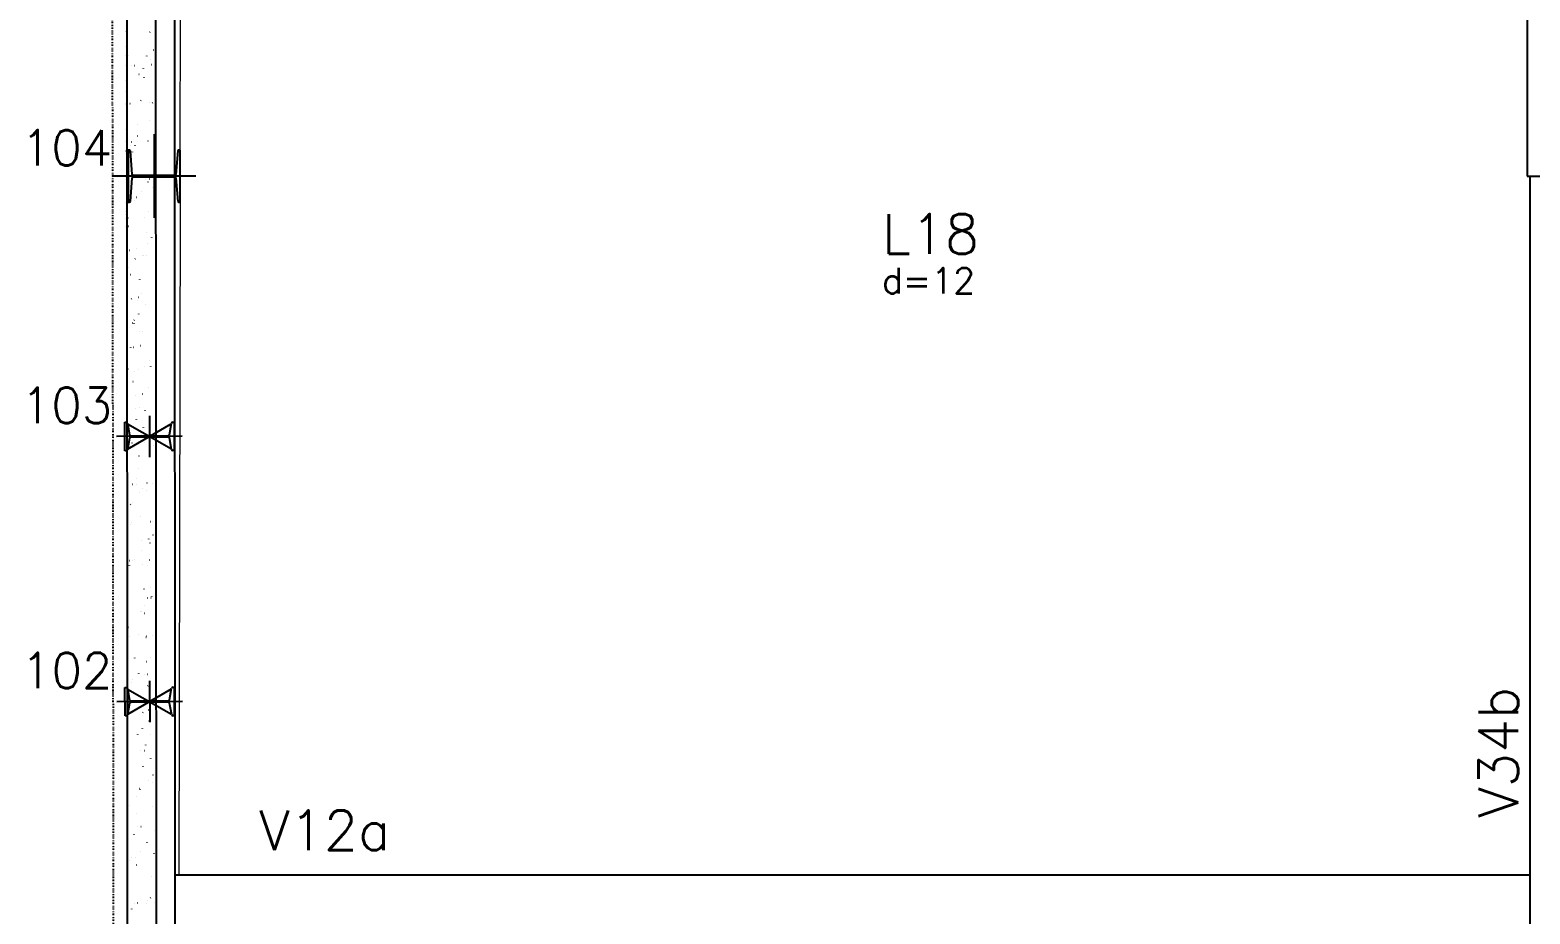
# Model space of a CAD drawing. Extents: x -40810 to 33675, y -2018 to 21213.
# Drawn here: x -11180 to -10389, y 11202 to 11669 of the extents above; entities that cross this region are included whole.
import ezdxf

# ---------------------------------------------------------------- set-up
doc = ezdxf.new("R2010")
doc.units = 0
doc.linetypes.add('ESTILO_TQS_0003', pattern=[1.5, 0.5, -0.4, 0.1, -0.5])
doc.layers.get('0').update_dxf_attribs({"color": 1, "lineweight": 9})
for name, color, linetype in [('1', 5, 'Continuous'), ('10', 7, 'Continuous'), ('13', 7, 'Continuous'), ('19', 5, 'Continuous'), ('24', 5, 'ESTILO_TQS_0003'), ('3', 2, 'Continuous'), ('49', 20, 'Continuous'), ('51', 6, 'Continuous'), ('52', 21, 'Continuous'), ('8', 5, 'Continuous')]:
    doc.layers.add(name, color=color, linetype=linetype)
doc.styles.get("Standard").update_dxf_attribs({"font": 'romans.shx', "width": 0.8})

# ---------------------------------------------------------------- blocks, each defined once
blk = doc.blocks.new('_H9EFD498501-010')
for p, q in [((189.286906, 3156.401925), (189.286906, 3156.401925)), ((189.286906, 3156.401925), (189.286906, 3156.401925)), ((189.286906, 3156.401925), (189.286906, 3156.401925)), ((189.287157, 3156.24727), (189.287157, 3156.24727)), ((189.287157, 3156.24727), (189.287157, 3156.24727)), ((189.914252, 3153.290554), (189.924041, 3153.364912)), ((202.13106, 3156.047022), (202.140849, 3156.121381)), ((189.299536, 3148.621326), (189.299536, 3148.621326)), ((189.307823, 3143.516004), (189.307823, 3143.516004)), ((190.71208, 3143.827321), (190.785302, 3143.843554)), ((200.466851, 3143.4061), (200.47664, 3143.480459)), ((203.892076, 3146.749255), (203.952667, 3146.762688)), ((189.316335, 3138.272483), (189.316335, 3138.272483)), ((189.316335, 3138.272483), (189.316335, 3138.272483)), ((189.316335, 3138.272483), (189.316335, 3138.272483)), ((192.114615, 3138.394658), (192.189543, 3138.39793)), ((193.98783, 3138.476445), (194.062759, 3138.479716)), ((198.692711, 3136.879137), (198.738368, 3136.938638)), ((202.436594, 3141.75826), (202.482251, 3141.817761)), ((202.829407, 3138.862476), (202.904336, 3138.865748)), ((189.32874, 3130.630084), (189.32874, 3130.630084)), ((189.32874, 3130.630084), (189.32874, 3130.630084)), ((189.32874, 3130.630084), (189.32874, 3130.630084)), ((196.295713, 3133.755308), (196.34137, 3133.81481)), ((198.978852, 3132.103629), (198.988641, 3132.177987)), ((189.338385, 3124.688342), (189.338385, 3124.688342)), ((190.040689, 3125.603602), (190.086346, 3125.663104)), ((197.388064, 3120.020395), (197.397853, 3120.094753)), ((189.348966, 3118.169773), (189.348966, 3118.169773)), ((189.348966, 3118.169773), (189.348966, 3118.169773)), ((189.349657, 3117.744163), (189.349657, 3117.744163)), ((191.541591, 3118.265505), (191.616519, 3118.268776)), ((191.789964, 3118.285166), (191.863187, 3118.301399)), ((201.656954, 3118.707151), (201.731883, 3118.710423)), ((203.530169, 3118.788938), (203.605098, 3118.792209)), ((189.370574, 3104.858243), (189.370574, 3104.858243)), ((189.370574, 3104.858243), (189.370574, 3104.858243)), ((189.370574, 3104.858243), (189.370574, 3104.858243)), ((195.723855, 3107.379473), (195.733645, 3107.453831)), ((201.876744, 3109.40296), (201.922401, 3109.462462)), ((189.381598, 3098.067063), (189.381598, 3098.067063)), ((189.381598, 3098.067063), (189.381598, 3098.067063)), ((189.381598, 3098.067063), (189.381598, 3098.067063)), ((190.369138, 3098.11018), (190.444066, 3098.113451)), ((191.877838, 3096.372131), (191.923495, 3096.431633)), ((192.242353, 3098.191966), (192.317282, 3098.195238)), ((194.235856, 3096.077001), (194.245646, 3096.15136)), ((195.621721, 3101.251255), (195.667378, 3101.310756)), ((201.08393, 3098.577998), (201.158859, 3098.581269)), ((189.389613, 3093.129413), (189.389613, 3093.129413)), ((189.389613, 3093.129413), (189.389613, 3093.129413)), ((189.391491, 3091.972322), (189.391491, 3091.972322)), ((189.48084, 3093.248303), (189.526497, 3093.307804)), ((192.867848, 3092.743012), (192.941071, 3092.759245)), ((192.645068, 3083.993767), (192.654858, 3084.068125)), ((189.412408, 3079.086402), (189.412408, 3079.086402)), ((189.412408, 3079.086402), (189.412408, 3079.086402)), ((189.414229, 3077.964353), (189.414229, 3077.964353)), ((189.414229, 3077.964353), (189.414229, 3077.964353)), ((189.562625, 3079.119704), (189.635847, 3079.135937)), ((189.796114, 3077.981026), (189.871042, 3077.984298)), ((197.458869, 3072.019784), (197.504526, 3072.079285)), ((199.911477, 3078.422673), (199.986406, 3078.425944)), ((201.202752, 3076.898907), (201.248409, 3076.958408)), ((201.784692, 3078.504459), (201.859621, 3078.507731)), ((203.197667, 3074.109314), (203.207457, 3074.183672)), ((189.433324, 3066.200481), (189.433324, 3066.200481)), ((189.433324, 3066.200481), (189.433324, 3066.200481)), ((189.433324, 3066.200481), (189.433324, 3066.200481)), ((190.284623, 3066.389209), (190.357845, 3066.405442)), ((190.98086, 3071.352845), (190.990649, 3071.427203)), ((193.945733, 3067.200858), (194.018955, 3067.217091)), ((195.061871, 3068.895955), (195.107528, 3068.955456)), ((189.44084, 3061.570485), (189.44084, 3061.570485)), ((189.44084, 3061.570485), (189.44084, 3061.570485)), ((189.443911, 3059.678562), (189.443911, 3059.678562)), ((189.443911, 3059.678562), (189.443911, 3059.678562)), ((189.443911, 3059.678562), (189.443911, 3059.678562)), ((189.44686, 3057.861643), (189.44686, 3057.861643)), ((189.492861, 3060.050374), (189.50265, 3060.124732)), ((190.496876, 3057.907488), (190.571805, 3057.910759)), ((199.338453, 3058.293519), (199.413382, 3058.296791)), ((201.533458, 3061.468392), (201.543248, 3061.54275)), ((189.454241, 3053.314561), (189.454241, 3053.314561)), ((189.454241, 3053.314561), (189.454241, 3053.314561)), ((190.640509, 3053.57755), (190.713731, 3053.593783)), ((200.04546, 3050.16592), (200.055249, 3050.240279)), ((189.475158, 3040.42864), (189.475158, 3040.42864)), ((189.475158, 3040.42864), (189.475158, 3040.42864)), ((189.475158, 3040.42864), (189.475158, 3040.42864)), ((191.362507, 3040.847055), (191.435729, 3040.863288)), ((195.023617, 3041.658704), (195.096839, 3041.674937)), ((200.642902, 3044.543607), (200.688559, 3044.603108)), ((203.0399, 3047.667436), (203.085558, 3047.726937)), ((189.479492, 3037.758933), (189.479492, 3037.758933)), ((189.479492, 3037.758933), (189.479492, 3037.758933)), ((189.479492, 3037.758933), (189.479492, 3037.758933)), ((194.387879, 3036.391901), (194.433536, 3036.451403)), ((198.166, 3038.138194), (198.240929, 3038.141466)), ((198.454672, 3038.082686), (198.464461, 3038.157044)), ((200.039215, 3038.219981), (200.114144, 3038.223252)), ((189.492068, 3030.011556), (189.492068, 3030.011556)), ((189.492068, 3030.011556), (189.492068, 3030.011556)), ((189.492068, 3030.011556), (189.492068, 3030.011556)), ((189.496075, 3027.54272), (189.496075, 3027.54272)), ((189.496075, 3027.54272), (189.496075, 3027.54272)), ((190.643996, 3031.512778), (190.689653, 3031.57228)), ((191.718393, 3028.035396), (191.791616, 3028.051629)), ((196.790463, 3025.441764), (196.800252, 3025.516122)), ((189.512123, 3017.656223), (189.512123, 3017.656223)), ((189.512123, 3017.656223), (189.512123, 3017.656223)), ((197.592976, 3018.009041), (197.667904, 3018.012312)), ((189.516992, 3014.656799), (189.516992, 3014.656799)), ((189.516992, 3014.656799), (189.516992, 3014.656799)), ((189.516992, 3014.656799), (189.516992, 3014.656799)), ((192.440391, 3015.304901), (192.513613, 3015.321134)), ((195.302464, 3014.139292), (195.312254, 3014.213651)), ((196.101501, 3016.116549), (196.174723, 3016.132782)), ((199.96891, 3012.039553), (200.014567, 3012.099055)), ((189.537909, 3001.770878), (189.537909, 3001.770878)), ((189.537909, 3001.770878), (189.537909, 3001.770878)), ((192.796277, 3002.493241), (192.8695, 3002.509474)), ((193.711676, 3002.056058), (193.721466, 3002.130417)), ((193.828029, 3004.036601), (193.873686, 3004.096103)), ((196.225027, 3007.16043), (196.270684, 3007.219932)), ((189.543295, 2998.452627), (189.543295, 2998.452627)), ((189.543295, 2998.452627), (189.543295, 2998.452627)), ((189.544755, 2997.553513), (189.544755, 2997.553513)), ((189.544755, 2997.553513), (189.544755, 2997.553513)), ((189.544755, 2997.553513), (189.544755, 2997.553513)), ((196.420523, 2997.853716), (196.495452, 2997.856987)), ((198.293738, 2997.935502), (198.368667, 2997.938773)), ((189.558826, 2988.884958), (189.558826, 2988.884958)), ((189.558826, 2988.884958), (189.558826, 2988.884958)), ((189.558826, 2988.884958), (189.558826, 2988.884958)), ((192.047467, 2989.415136), (192.057257, 2989.489495)), ((193.518275, 2989.762747), (193.591497, 2989.77898)), ((197.179385, 2990.574395), (197.252607, 2990.590628)), ((189.577386, 2977.450803), (189.577386, 2977.450803)), ((189.577386, 2977.450803), (189.577386, 2977.450803)), ((190.559469, 2978.112665), (190.569258, 2978.187023)), ((193.874162, 2976.951087), (193.947384, 2976.96732)), ((195.847499, 2977.724562), (195.922427, 2977.727834)), ((199.40906, 2979.684253), (199.454717, 2979.743755)), ((201.806058, 2982.808082), (201.851716, 2982.867584)), ((202.600066, 2979.530683), (202.609856, 2979.605041)), ((189.579742, 2975.999037), (189.579742, 2975.999037)), ((189.579742, 2975.999037), (189.579742, 2975.999037)), ((189.588286, 2970.735799), (189.588286, 2970.735799)), ((189.588286, 2970.735799), (189.588286, 2970.735799)), ((189.588286, 2970.735799), (189.588286, 2970.735799)), ((193.154037, 2971.532548), (193.199694, 2971.592049)), ((189.594523, 2966.893699), (189.594523, 2966.893699)), ((189.600659, 2963.113117), (189.600659, 2963.113117)), ((189.600659, 2963.113117), (189.600659, 2963.113117)), ((189.600659, 2963.113117), (189.600659, 2963.113117)), ((194.596159, 2964.220593), (194.669381, 2964.236825)), ((198.257269, 2965.032241), (198.330491, 2965.048474)), ((201.112068, 2968.228211), (201.121857, 2968.30257)), ((189.610017, 2957.348093), (189.610017, 2957.348093)), ((189.610017, 2957.348093), (189.610017, 2957.348093)), ((189.610017, 2957.348093), (189.610017, 2957.348093)), ((194.675046, 2957.569237), (194.749974, 2957.572509)), ((196.548261, 2957.651023), (196.62319, 2957.654295)), ((199.52128, 2956.144977), (199.531069, 2956.219336)), ((189.621576, 2950.227196), (189.621576, 2950.227196)), ((189.621576, 2950.227196), (189.621576, 2950.227196)), ((194.952046, 2951.408933), (195.025268, 2951.425166)), ((198.735068, 2947.1802), (198.780725, 2947.239701)), ((189.642493, 2937.341276), (189.642493, 2937.341276)), ((189.642493, 2937.341276), (189.642493, 2937.341276)), ((189.642493, 2937.341276), (189.642493, 2937.341276)), ((189.642649, 2937.245383), (189.642649, 2937.245383)), ((189.642649, 2937.245383), (189.642649, 2937.245383)), ((192.594187, 2939.177248), (192.639844, 2939.23675)), ((194.102022, 2937.440084), (194.17695, 2937.443355)), ((194.991185, 2942.301077), (195.036842, 2942.360578)), ((195.674043, 2938.678438), (195.747266, 2938.694671)), ((197.857071, 2943.504055), (197.86686, 2943.578414)), ((199.335153, 2939.490087), (199.408376, 2939.50632)), ((204.217385, 2937.88173), (204.236198, 2937.882551)), ((189.64575, 2935.33477), (189.64575, 2935.33477)), ((189.64575, 2935.33477), (189.64575, 2935.33477)), ((196.369072, 2932.201584), (196.378862, 2932.275942)), ((189.66341, 2924.455355), (189.66341, 2924.455355)), ((189.66341, 2924.455355), (189.66341, 2924.455355)), ((196.02993, 2925.866779), (196.103152, 2925.883012)), ((189.67528, 2917.142673), (189.67528, 2917.142673)), ((189.67528, 2917.142673), (189.67528, 2917.142673)), ((189.67528, 2917.142673), (189.67528, 2917.142673)), ((192.929569, 2917.284759), (193.004497, 2917.28803)), ((194.778284, 2920.11835), (194.788074, 2920.192708)), ((194.802784, 2917.366545), (194.877713, 2917.369816)), ((198.175218, 2914.8249), (198.220876, 2914.884402)), ((200.413038, 2913.947933), (200.48626, 2913.964166)), ((200.572217, 2917.948729), (200.617874, 2918.00823)), ((203.644361, 2917.752577), (203.71929, 2917.755848)), ((189.684327, 2911.569435), (189.684327, 2911.569435)), ((189.684327, 2911.569435), (189.684327, 2911.569435)), ((189.684327, 2911.569435), (189.684327, 2911.569435)), ((191.920195, 2906.673195), (191.965852, 2906.732696)), ((193.114075, 2907.477428), (193.123865, 2907.551786)), ((196.751928, 2913.136284), (196.82515, 2913.152517)), ((189.696978, 2903.775842), (189.696978, 2903.775842)), ((189.705244, 2898.683514), (189.705244, 2898.683514)), ((189.705244, 2898.683514), (189.705244, 2898.683514)), ((197.107814, 2900.324625), (197.181036, 2900.340858)), ((203.666674, 2897.592974), (203.676464, 2897.667332)), ((189.707912, 2897.039963), (189.707912, 2897.039963)), ((189.707912, 2897.039963), (189.707912, 2897.039963)), ((191.626077, 2896.174956), (191.635866, 2896.249314)), ((192.356545, 2897.155605), (192.431473, 2897.158877)), ((202.471908, 2897.597251), (202.546837, 2897.600523)), ((203.75625, 2890.472552), (203.801907, 2890.532054)), ((189.726161, 2885.797594), (189.726161, 2885.797594)), ((189.726161, 2885.797594), (189.726161, 2885.797594)), ((189.726161, 2885.797594), (189.726161, 2885.797594)), ((189.732661, 2881.793035), (189.732661, 2881.793035)), ((189.732661, 2881.793035), (189.732661, 2881.793035)), ((190.035289, 2884.091722), (190.045078, 2884.16608)), ((197.501226, 2882.320847), (197.546883, 2882.380348)), ((197.829812, 2887.59413), (197.903034, 2887.610363)), ((201.490922, 2888.405778), (201.564144, 2888.422011)), ((202.178676, 2886.290503), (202.188465, 2886.364861)), ((189.740543, 2876.937253), (189.740543, 2876.937253)), ((189.740543, 2876.937253), (189.740543, 2876.937253)), ((189.740543, 2876.937253), (189.740543, 2876.937253)), ((191.184092, 2877.00028), (191.25902, 2877.003552)), ((191.360345, 2874.317895), (191.406002, 2874.377396)), ((193.057307, 2877.082066), (193.132236, 2877.085338)), ((193.757343, 2877.441723), (193.803, 2877.501225)), ((198.185698, 2874.78247), (198.25892, 2874.798703)), ((200.587888, 2874.207268), (200.597677, 2874.281627)), ((201.898884, 2877.468098), (201.973813, 2877.471369)), ((189.747077, 2872.911673), (189.747077, 2872.911673)), ((189.747077, 2872.911673), (189.747077, 2872.911673)), ((189.748205, 2872.216913), (189.748205, 2872.216913)), ((189.748205, 2872.216913), (189.748205, 2872.216913)), ((189.767994, 2860.025753), (189.767994, 2860.025753)), ((189.767994, 2860.025753), (189.767994, 2860.025753)), ((189.767994, 2860.025753), (189.767994, 2860.025753)), ((198.907696, 2862.051976), (198.980918, 2862.068209)), ((198.923679, 2861.566346), (198.933468, 2861.640705)), ((202.568806, 2862.863624), (202.642028, 2862.879857)), ((203.082257, 2857.968499), (203.127914, 2858.028)), ((189.773174, 2856.834543), (189.773174, 2856.834543)), ((189.773174, 2856.834543), (189.773174, 2856.834543)), ((190.611068, 2856.871127), (190.685996, 2856.874398)), ((197.43568, 2850.263875), (197.44547, 2850.338233)), ((199.338375, 2853.089376), (199.384032, 2853.148877)), ((200.726431, 2857.312773), (200.80136, 2857.316044)), ((202.599646, 2857.394559), (202.674575, 2857.397831)), ((189.788911, 2847.139832), (189.788911, 2847.139832)), ((189.788911, 2847.139832), (189.788911, 2847.139832)), ((196.941376, 2849.965547), (196.987034, 2850.025048)), ((199.263582, 2849.240316), (199.336805, 2849.256549)), ((189.799433, 2840.657984), (189.799433, 2840.657984)), ((189.805806, 2836.731833), (189.805806, 2836.731833)), ((190.686353, 2841.813841), (190.73201, 2841.873343)), ((191.31183, 2836.797588), (191.386759, 2836.800859)), ((195.844892, 2838.180641), (195.854682, 2838.254999)), ((199.98558, 2836.509821), (200.058802, 2836.526054)), ((200.153407, 2837.183619), (200.228336, 2837.186891)), ((203.64669, 2837.32147), (203.719912, 2837.337703)), ((189.809828, 2834.253912), (189.809828, 2834.253912)), ((189.809828, 2834.253912), (189.809828, 2834.253912)), ((189.809828, 2834.253912), (189.809828, 2834.253912)), ((189.830745, 2821.367991), (189.830745, 2821.367991)), ((189.830745, 2821.367991), (189.830745, 2821.367991)), ((194.180683, 2825.539719), (194.190473, 2825.614077)), ((200.341467, 2823.698162), (200.414689, 2823.714395)), ((202.522408, 2825.613199), (202.568065, 2825.6727)), ((189.838437, 2816.629123), (189.838437, 2816.629123)), ((189.838437, 2816.629123), (189.838437, 2816.629123)), ((189.838437, 2816.629123), (189.838437, 2816.629123)), ((192.523501, 2812.58237), (192.569158, 2812.641872)), ((192.692685, 2814.237247), (192.702474, 2814.311606)), ((196.267384, 2817.461493), (196.313041, 2817.520995)), ((198.980954, 2817.028294), (199.055883, 2817.031566)), ((200.854169, 2817.110081), (200.929098, 2817.113352)), ((201.063464, 2810.967667), (201.136686, 2810.9839)), ((189.85066, 2809.099056), (189.85066, 2809.099056)), ((189.85066, 2809.099056), (189.85066, 2809.099056)), ((189.851662, 2808.48207), (189.851662, 2808.48207)), ((189.851662, 2808.48207), (189.851662, 2808.48207)), ((189.851662, 2808.48207), (189.851662, 2808.48207)), ((190.126503, 2809.458541), (190.17216, 2809.518043)), ((203.245283, 2804.352794), (203.255073, 2804.427152)), ((189.871068, 2796.526414), (189.871068, 2796.526414)), ((189.871068, 2796.526414), (189.871068, 2796.526414)), ((189.872579, 2795.59615), (189.872579, 2795.59615)), ((189.872579, 2795.59615), (189.872579, 2795.59615)), ((191.101897, 2802.154013), (191.111686, 2802.228372)), ((198.40793, 2796.899141), (198.482859, 2796.902412)), ((201.419351, 2798.156008), (201.492573, 2798.172241)), ((189.877036, 2792.850271), (189.877036, 2792.850271)), ((189.877036, 2792.850271), (189.877036, 2792.850271)), ((198.104533, 2788.230022), (198.15019, 2788.289524)), ((201.654495, 2792.26956), (201.664285, 2792.343918)), ((201.848415, 2793.109145), (201.894073, 2793.168647)), ((189.893495, 2782.710229), (189.893495, 2782.710229)), ((189.893495, 2782.710229), (189.893495, 2782.710229)), ((189.893495, 2782.710229), (189.893495, 2782.710229)), ((195.707535, 2785.106193), (195.753192, 2785.165695)), ((199.990286, 2779.628638), (200.000076, 2779.702996)), ((202.141348, 2785.425513), (202.214571, 2785.441746)), ((189.901888, 2777.540127), (189.901888, 2777.540127)), ((189.901888, 2777.540127), (189.901888, 2777.540127)), ((189.9037, 2776.423704), (189.9037, 2776.423704)), ((189.9037, 2776.423704), (189.9037, 2776.423704)), ((189.9037, 2776.423704), (189.9037, 2776.423704)), ((197.235477, 2776.743816), (197.310406, 2776.747087)), ((199.108692, 2776.825602), (199.183621, 2776.828874)), ((202.497235, 2772.613853), (202.570457, 2772.630086)), ((189.914412, 2769.824309), (189.914412, 2769.824309)), ((189.914412, 2769.824309), (189.914412, 2769.824309)), ((198.502288, 2768.326166), (198.512077, 2768.400525)), ((203.685564, 2763.877674), (203.731221, 2763.937176)), ((189.935329, 2756.938388), (189.935329, 2756.938388)), ((189.935329, 2756.938388), (189.935329, 2756.938388)), ((189.935329, 2756.938388), (189.935329, 2756.938388)), ((189.936331, 2756.320994), (189.936331, 2756.320994)), ((189.936331, 2756.320994), (189.936331, 2756.320994)), ((196.662453, 2756.614662), (196.737381, 2756.617934)), ((196.9115, 2756.242932), (196.921289, 2756.31729)), ((201.288566, 2760.753845), (201.334223, 2760.813347)), ((203.219232, 2759.883359), (203.292455, 2759.899592)), ((191.289659, 2747.723017), (191.335317, 2747.782518)), ((195.033542, 2752.60214), (195.079199, 2752.661641)), ((189.953115, 2745.981198), (189.953115, 2745.981198)), ((189.953115, 2745.981198), (189.953115, 2745.981198)), ((189.953115, 2745.981198), (189.953115, 2745.981198)), ((189.956246, 2744.052468), (189.956246, 2744.052468)), ((190.395123, 2744.149764), (190.468345, 2744.165997)), ((195.247291, 2743.60201), (195.25708, 2743.676368)), ((203.575119, 2747.071699), (203.648341, 2747.087932)), ((189.968963, 2736.218284), (189.968963, 2736.218284)), ((189.968963, 2736.218284), (189.968963, 2736.218284)), ((189.968963, 2736.218284), (189.968963, 2736.218284)), ((193.759292, 2732.299539), (193.769082, 2732.373897)), ((195.49, 2736.459337), (195.564929, 2736.462609)), ((197.363215, 2736.541124), (197.438144, 2736.544395)), ((204.297117, 2734.341205), (204.370339, 2734.357438)), ((189.977163, 2731.166547), (189.977163, 2731.166547)), ((189.977163, 2731.166547), (189.977163, 2731.166547)), ((189.977163, 2731.166547), (189.977163, 2731.166547)), ((200.614574, 2728.249792), (200.660231, 2728.309293)), ((189.99808, 2718.280627), (189.99808, 2718.280627)), ((190.001594, 2716.115574), (190.001594, 2716.115574)), ((190.001594, 2716.115574), (190.001594, 2716.115574)), ((191.473007, 2718.60761), (191.546229, 2718.623843)), ((192.168504, 2720.216304), (192.178294, 2720.290663)), ((194.473693, 2720.24684), (194.51935, 2720.306342)), ((194.916976, 2716.330184), (194.991904, 2716.333455)), ((196.870691, 2723.370669), (196.916348, 2723.43017)), ((204.311891, 2722.415085), (204.321681, 2722.489444)), ((190.004343, 2714.42227), (190.004343, 2714.42227)), ((190.004343, 2714.42227), (190.004343, 2714.42227)), ((190.504295, 2707.575382), (190.514085, 2707.649741)), ((202.721103, 2710.331851), (202.730893, 2710.406209)), ((190.018997, 2705.394706), (190.018997, 2705.394706)), ((190.018997, 2705.394706), (190.018997, 2705.394706)), ((190.018997, 2705.394706), (190.018997, 2705.394706)), ((190.021411, 2703.907508), (190.021411, 2703.907508)), ((190.034225, 2696.012864), (190.034225, 2696.012864)), ((190.034225, 2696.012864), (190.034225, 2696.012864)), ((190.034225, 2696.012864), (190.034225, 2696.012864)), ((190.039913, 2692.508786), (190.039913, 2692.508786)), ((192.550891, 2693.065456), (192.624113, 2693.081689)), ((193.744523, 2696.174859), (193.819451, 2696.17813)), ((195.617738, 2696.256645), (195.692667, 2696.259917)), ((200.054724, 2695.894492), (200.100381, 2695.953994)), ((201.056894, 2697.690929), (201.066684, 2697.765287)), ((202.451722, 2699.018321), (202.497379, 2699.077822)), ((204.459315, 2696.642677), (204.534244, 2696.645948))]:
    blk.add_line(p, q)

msp = doc.modelspace()

# ---------------------------------------------------------------- linework, layer by layer
at = {"linetype": 'Continuous', "ltscale": 30}
for points in [[(-10388.685, 11591.62), (-10390.185, 11591.62), (-10390.185, 11772.62), (-10913.685, 11772.62), (-11104.147, 11772.62), (-11102.404, 11704.82, -0.414358), (-11101.831, 11705.393), (-11101.14, 11705.393), (-11101.14, 11677.846), (-11101.265, 11605.393), (-11101.14, 11605.393), (-11101.14, 11577.846), (-11101.806, 11222.62), (-11003.685, 11222.62), (-10388.685, 11222.62)], [(-10388.685, 11591.62), (-10390.185, 11591.62), (-10390.185, 11772.62), (-10913.685, 11772.62), (-11104.147, 11772.62), (-11102.403, 11704.791, -0.4292045), (-11101.831, 11705.393), (-11101.14, 11705.393), (-11101.14, 11677.846), (-11101.265, 11605.393), (-11101.14, 11605.393), (-11101.14, 11577.846), (-11101.806, 11222.62), (-11003.685, 11222.62), (-10388.685, 11222.62)]]:
    msp.add_lwpolyline(points, format="xyb", close=True, dxfattribs=at)
at = {"layer": '1'}
for points in [[(-10388.685, 11591.62), (-10388.685, 11222.62)], [(-11003.685, 11222.62), (-11103.876, 11222.62)], [(-10388.685, 11222.62), (-11003.685, 11222.62)], [(-10388.685, 11222.62), (-10388.685, 11192.62)]]:
    msp.add_lwpolyline(points, dxfattribs=at)
at = {"layer": '24'}
msp.add_line((-11133.742, 8931.94), (-11137.825, 12592.622), dxfattribs=at)
at = {"layer": '3'}
msp.add_lwpolyline([(-10390.185, 11591.62), (-10368.185, 11591.62), (-10368.185, 11791.62), (-10390.185, 11791.62), (-10390.185, 11591.62)], dxfattribs=at)
at = {"layer": '49'}
for p, q in [((-11127.747, 8934.015), (-11129.267, 12016.541)), ((-11114.267, 12016.548), (-11113.445, 10349.64)), ((-11104.267, 12016.553), (-11103.445, 10349.64))]:
    msp.add_line(p, q, dxfattribs=at)
at = {"layer": '51'}
for p, q in [((-11114.895, 11613.695), (-11114.895, 11569.545)), ((-11127.958, 11605.393), (-11128.65, 11605.393)), ((-11128.65, 11605.393), (-11128.65, 11577.846)), ((-11126.424, 11592.405), (-11127.4, 11604.95)), ((-11102.389, 11604.95), (-11103.365, 11592.405)), ((-11101.14, 11605.393), (-11101.831, 11605.393)), ((-11101.14, 11577.846), (-11101.14, 11605.393)), ((-11092.819, 11591.62), (-11136.97, 11591.62)), ((-11092.819, 11591.62), (-11136.97, 11591.62)), ((-11127.4, 11578.289), (-11126.424, 11590.798)), ((-11125.867, 11591.241), (-11103.923, 11591.241)), ((-11103.923, 11591.962), (-11125.866, 11591.962)), ((-11103.365, 11590.798), (-11102.389, 11578.289)), ((-11128.65, 11577.846), (-11127.958, 11577.846)), ((-11101.831, 11577.846), (-11101.14, 11577.846)), ((-11117.383, 11465.108), (-11117.285, 11443.29)), ((-11130.367, 11461.64), (-11129.613, 11461.644)), ((-11130.3, 11446.64), (-11130.367, 11461.64)), ((-11129.003, 11461.164), (-11127.91, 11455.028)), ((-11128.936, 11460.79), (-11105.732, 11447.607)), ((-11128.876, 11447.503), (-11105.791, 11460.894)), ((-11106.765, 11455.123), (-11105.728, 11461.268)), ((-11105.122, 11461.754), (-11104.368, 11461.757)), ((-11104.368, 11461.757), (-11104.3, 11446.757)), ((-11099.985, 11454.277), (-11134.682, 11454.121)), ((-11127.902, 11453.275), (-11128.939, 11447.13)), ((-11127.301, 11454.548), (-11107.372, 11454.637)), ((-11107.368, 11453.85), (-11127.296, 11453.761)), ((-11105.665, 11447.234), (-11106.757, 11453.37)), ((-11129.546, 11446.644), (-11130.3, 11446.64)), ((-11104.3, 11446.757), (-11105.054, 11446.754)), ((-11130.279, 11321.64), (-11129.525, 11321.644)), ((-11130.212, 11306.641), (-11130.279, 11321.64)), ((-11117.295, 11325.108), (-11117.196, 11303.29)), ((-11106.677, 11315.123), (-11105.64, 11321.268)), ((-11105.033, 11321.754), (-11104.279, 11321.757)), ((-11104.279, 11321.757), (-11104.212, 11306.757)), ((-11099.897, 11314.277), (-11134.594, 11314.121)), ((-11128.914, 11321.164), (-11127.822, 11315.028)), ((-11128.848, 11320.79), (-11105.643, 11307.608)), ((-11128.788, 11307.503), (-11105.703, 11320.894)), ((-11127.212, 11314.548), (-11107.283, 11314.637)), ((-11107.28, 11313.85), (-11127.208, 11313.761)), ((-11105.577, 11307.234), (-11106.669, 11313.37)), ((-11129.458, 11306.644), (-11130.212, 11306.641)), ((-11127.814, 11313.275), (-11128.851, 11307.13)), ((-11104.212, 11306.757), (-11104.966, 11306.754))]:
    msp.add_line(p, q, dxfattribs=at)
for centre, radius, start, end in [((-11127.958, 11604.82), 0.573, 13.138774, 90), ((-11101.831, 11604.82), 0.573, 90, 166.861226), ((-11125.866, 11592.535), 0.573, 193.138774, 270), ((-11125.866, 11590.667), 0.573, 89.895004, 166.861148), ((-11103.923, 11592.535), 0.573, 270, 346.861226), ((-11103.923, 11590.667), 0.573, 13.138774, 90), ((-11127.958, 11578.42), 0.573, 270, 346.861226), ((-11101.831, 11578.42), 0.573, 193.138774, 270), ((-11129.611, 11461.019), 0.625, 13.396504, 90.257729), ((-11105.119, 11461.129), 0.625, 90.257729, 167.118955), ((-11127.302, 11455.173), 0.625, 193.396581, 270.362725), ((-11127.293, 11453.136), 0.625, 90.257729, 167.118955), ((-11107.374, 11455.262), 0.625, 270.257729, 347.118955), ((-11107.365, 11453.225), 0.625, 13.396504, 90.257729), ((-11129.549, 11447.269), 0.625, 270.257729, 347.118955), ((-11105.057, 11447.379), 0.625, 193.396504, 270.257729), ((-11129.522, 11321.019), 0.625, 13.396504, 90.257729), ((-11105.031, 11321.129), 0.625, 90.257729, 167.118955), ((-11127.214, 11315.173), 0.625, 193.396581, 270.362725), ((-11127.205, 11313.136), 0.625, 90.257729, 167.118955), ((-11107.286, 11315.262), 0.625, 270.257729, 347.118955), ((-11107.277, 11313.225), 0.625, 13.396504, 90.257729), ((-11129.46, 11307.269), 0.625, 270.257729, 347.118955), ((-11104.969, 11307.379), 0.625, 193.396504, 270.257729)]:
    msp.add_arc(centre, radius, start, end, dxfattribs=at)

# ---------------------------------------------------------------- block references
at = {"layer": '19'}
msp.add_blockref('_H9EFD498501-010', (-11319.185, 8511.62), dxfattribs=at)

# ---------------------------------------------------------------- texts
at = {"layer": '10'}
msp.add_text('L18', height=21, dxfattribs=at).set_placement((-10730.743, 11550.569))
at = {"layer": '13'}
msp.add_text('d=12', height=13.5, dxfattribs=at).set_placement((-10730.743, 11529.674))
at = {"layer": '52'}
for s, p in [('104', (-11185.202, 11597.228)), ('103', (-11185.202, 11461.203)), ('102', (-11185.114, 11321.203))]:
    msp.add_text(s, height=18.75, dxfattribs=at).set_placement(p)
at = {"layer": '8'}
msp.add_text('V34b', height=21, rotation=90, dxfattribs=at).set_placement((-10394.848, 11252.797))
msp.add_text('V12a', height=21, dxfattribs=at).set_placement((-11059.504, 11235.751))

doc.saveas('drawing.dxf')
